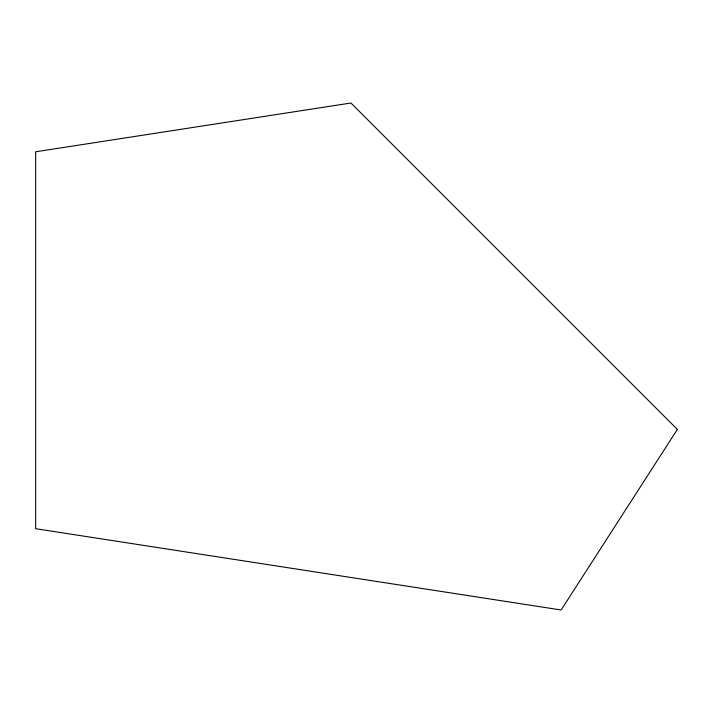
<?xml version="1.0" encoding="UTF-8"?>
<svg xmlns="http://www.w3.org/2000/svg" width="713" height="713" viewBox="0 0 713 713"><rect width="100%" height="100%" fill="white"/><g stroke="black" fill="none" stroke-linecap="round" stroke-linejoin="round"><path stroke-width="1.07" d="M677.35 429.422L561.131 609.989L35.65 528.69L35.65 151.789L350.939 103.011L677.35 429.422"/></g></svg>
